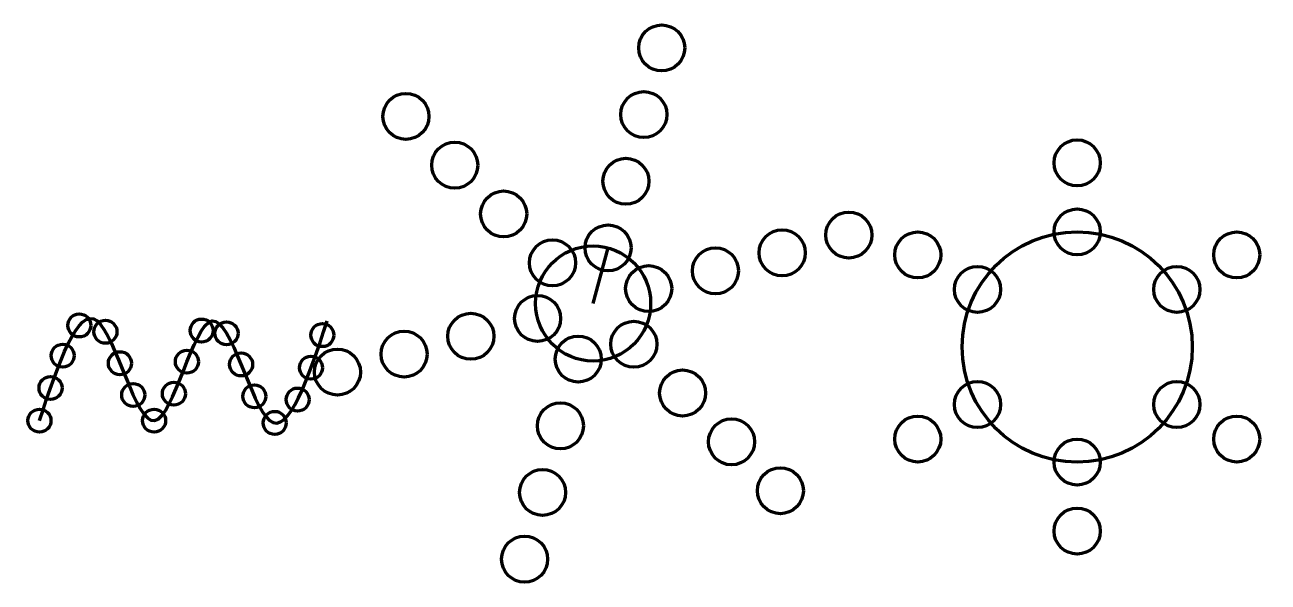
# Model space of a CAD drawing. Header units: inches. Extents: x 47 to 155, y 34 to 82.
import ezdxf

# ---------------------------------------------------------------- set-up
doc = ezdxf.new("R2010")
doc.units = ezdxf.units.IN
doc.header["$MEASUREMENT"] = 0
doc.layers.add('Layer2', color=5, linetype='Continuous')

# ---------------------------------------------------------------- blocks, each defined once
blk = doc.blocks.new('*U6')
at = {"layer": 'Layer2', "color": 1, "lineweight": 211}
blk.add_circle((0, 0), 1, dxfattribs=at)
blk = doc.blocks.new('*U7')
at = {"layer": 'Layer2', "color": 0, "linetype": 'ByBlock', "lineweight": -2, "transparency": 16777216}
for p, rotation in [((51.83, 55.83), 49.68654438064446), ((54.1, 55.28), 300.2215857717872), ((62.46, 55.39), 57.39912300742514), ((64.62, 55.15), 300.7774379463053), ((72.95, 54.99), 71.36736821173007), ((50.39, 53.21), 67.1263966683971), ((55.36, 52.55), 292.2144692202339), ((61.18, 52.68), 68.05498512280721), ((65.89, 52.44), 292.2520788378833), ((71.96, 52.16), 69.62883408426097), ((49.33, 50.4), 70.67190487701552), ((56.52, 49.79), 294.6986930010563), ((60.05, 49.9), 66.19823086227518), ((67.04, 49.67), 294.5123852432102), ((70.8, 49.39), 63.37569487961249), ((48.37, 47.56), 71.51751588189416), ((58.33, 47.56), 5.024636988895546), ((68.81, 47.36), 351.5695514768968)]:
    blk.add_blockref('*U6', p, dxfattribs=dict(at, rotation=rotation))
blk = doc.blocks.new('*U8')
at = {"layer": 'Layer2', "color": 5, "lineweight": 211}
blk.add_circle((0, 0), 2, dxfattribs=at)
blk = doc.blocks.new('*U9')
at = {"layer": 'Layer2', "color": 0, "linetype": 'ByBlock', "lineweight": -2, "transparency": 16777216}
for p in [(71.15, 170.22), (69.6, 164.43), (68.04, 158.63), (66.49, 152.84)]:
    blk.add_blockref('*U8', p, dxfattribs=at)
for p, rotation in [((48.93, 164.27), 60.00000000000001), ((53.17, 160.03), 60.00000000000001), ((57.42, 155.79), 60.00000000000001), ((87.41, 153.96), 299.9999999999999), ((81.62, 152.41), 299.9999999999999), ((61.66, 151.54), 60.00000000000001), ((75.82, 150.85), 299.9999999999999), ((70.02, 149.3), 299.9999999999999), ((60.37, 146.71), 120), ((54.57, 145.16), 120), ((68.73, 144.47), 240), ((48.77, 143.61), 120), ((42.98, 142.05), 120), ((63.9, 143.18), 180), ((72.97, 140.23), 240), ((62.35, 137.38), 180), ((77.22, 135.99), 240), ((81.46, 131.74), 240), ((60.8, 131.59), 180), ((59.24, 125.79), 180)]:
    blk.add_blockref('*U8', p, dxfattribs=dict(at, rotation=rotation))
blk = doc.blocks.new('*U10')
at = {"layer": 'Layer2', "color": 3, "lineweight": 211}
blk.add_circle((0, 0), 2, dxfattribs=at)
blk = doc.blocks.new('*U11')
at = {"layer": 'Layer2', "color": 0, "linetype": 'ByBlock', "lineweight": -2, "transparency": 16777216}
for p in [(107.25, 160.23), (107.25, 154.23)]:
    blk.add_blockref('*U10', p, dxfattribs=at)
for p, rotation in [((93.4, 152.23), 59.99999999999999), ((121.11, 152.23), 299.9999999999999), ((98.59, 149.23), 59.99999999999999), ((115.91, 149.23), 299.9999999999999), ((98.59, 139.23), 120), ((115.91, 139.23), 240), ((93.4, 136.23), 120), ((121.11, 136.23), 240), ((107.25, 134.23), 180), ((107.25, 128.23), 180)]:
    blk.add_blockref('*U10', p, dxfattribs=dict(at, rotation=rotation))

msp = doc.modelspace()

# ---------------------------------------------------------------- linework, layer by layer
at = {"layer": 'Layer2', "color": 5, "lineweight": 211}
msp.add_line((96.47, 57.74), (97.77, 62.57), dxfattribs=at)
at = {"layer": 'Layer2', "color": 3, "lineweight": 211}
msp.add_circle((138.53, 53.96), 10, dxfattribs=at)
at = {"layer": 'Layer2', "color": 1, "lineweight": 211}
msp.add_circle((96.47, 57.74), 5, dxfattribs=at)
at = {"layer": 'Layer2', "color": 40, "lineweight": 211, "true_color": 0xf8d731}
msp.add_spline([(48.37, 47.56), (53.37, 56.22), (58.37, 47.56), (63.37, 56.22), (68.37, 47.56), (73.37, 56.22)], degree=3, dxfattribs=at)

# ---------------------------------------------------------------- block references
at = {"layer": 'Layer2', "color": 5, "lineweight": 211}
msp.add_blockref('*U9', (31.28, -90.27), dxfattribs=at)
at = {"layer": 'Layer2', "color": 3, "lineweight": 211}
msp.add_blockref('*U11', (31.28, -90.27), dxfattribs=at)
at = {"layer": 'Layer2', "color": 1, "lineweight": 211}
msp.add_blockref('*U7', (0, 0), dxfattribs=at)

doc.saveas('drawing.dxf')
